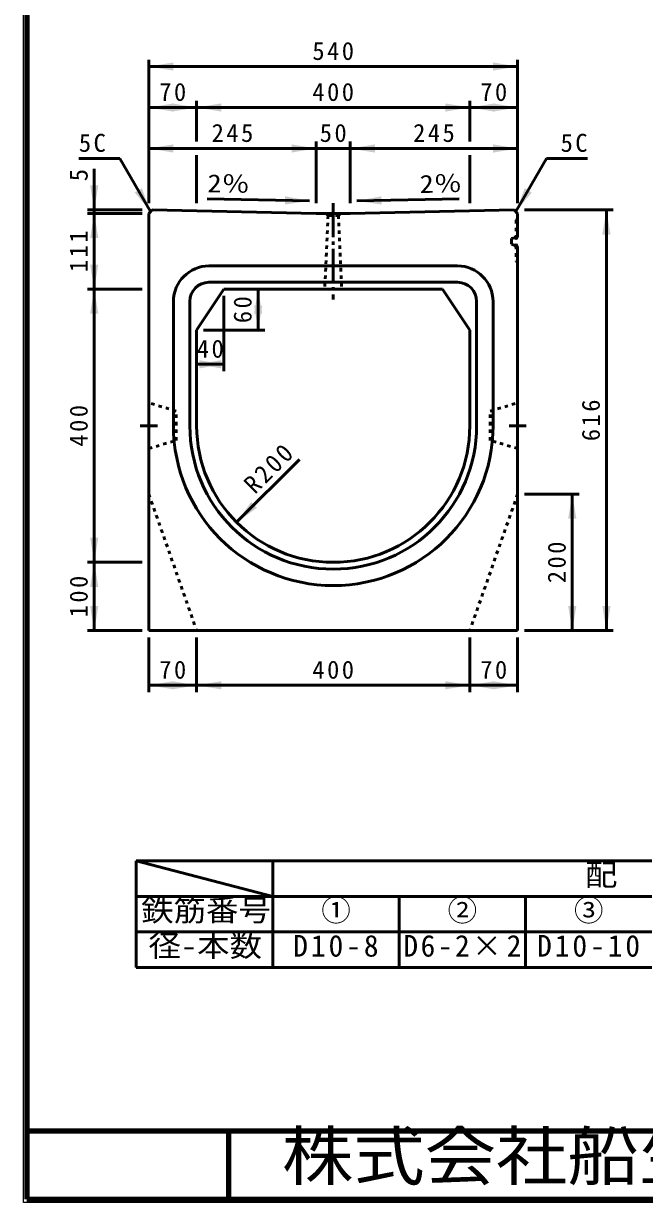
# Model space of a CAD drawing. Units: millimetres, scale not verified. Extents: x 100 to 4105, y 100 to 2870.
# Drawn here: x 100 to 1009, y 100 to 1826 of the extents above; entities that cross this region are included whole.
import ezdxf
from ezdxf.enums import TextEntityAlignment as Align

# ---------------------------------------------------------------- set-up
doc = ezdxf.new("R2010")
doc.units = ezdxf.units.MM
doc.header["$LTSCALE"] = 5
doc.header["$PDMODE"] = 32
doc.header["$PDSIZE"] = 2.5
doc.linetypes.add('USER1', pattern=[2.2, 1, -1.2])
doc.linetypes.add('USER2', pattern=[13.4, 10, -1.2, 1, -1.2])
doc.layers.add('V-nasSTD', color=7, linetype='Continuous', lineweight=50)
doc.styles.add('ＭＳ ゴシック', font='')
doc.styles.get('ＭＳ ゴシック').set_extended_font_data('MS Gothic')

msp = doc.modelspace()

# ---------------------------------------------------------------- hatches: boundary and pattern name
at = {"layer": 'V-nasSTD'}
for points in [[(319.432, 1769.283), (283.432, 1763.283), (319.432, 1757.283)], [(787.432, 1757.283), (823.432, 1763.283), (787.432, 1769.283)], [(319.432, 1709.283), (283.432, 1703.283), (319.432, 1697.283)], [(317.432, 1697.283), (353.432, 1703.283), (317.432, 1709.283)], [(389.432, 1709.283), (353.432, 1703.283), (389.432, 1697.283)], [(717.432, 1697.283), (753.432, 1703.283), (717.432, 1709.283)], [(789.432, 1709.283), (753.432, 1703.283), (789.432, 1697.283)], [(787.432, 1697.283), (823.432, 1703.283), (787.432, 1709.283)], [(319.432, 1637.283), (283.432, 1643.283), (319.432, 1649.283)], [(492.432, 1649.283), (528.432, 1643.283), (492.432, 1637.283)], [(614.432, 1649.283), (578.432, 1643.283), (614.432, 1637.283)], [(787.432, 1637.283), (823.432, 1643.283), (787.432, 1649.283)], [(197.432, 1589.283), (203.432, 1553.283), (209.432, 1589.283)], [(273.128, 1584.96), (285.932, 1550.783), (262.736, 1578.96)], [(482.951, 1573.247), (518.818, 1566.498), (482.701, 1561.249)], [(623.914, 1573.247), (588.046, 1566.498), (624.163, 1561.249)], [(833.736, 1584.96), (820.932, 1550.783), (844.128, 1578.96)], [(209.432, 1512.283), (203.432, 1548.283), (197.432, 1512.283)], [(959.432, 1517.283), (953.432, 1553.283), (947.432, 1517.283)], [(197.432, 1473.283), (203.432, 1437.283), (209.432, 1473.283)], [(209.432, 1401.283), (203.432, 1437.283), (197.432, 1401.283)], [(449.432, 1401.283), (443.432, 1437.283), (437.432, 1401.283)], [(437.432, 1413.283), (443.432, 1377.283), (449.432, 1413.283)], [(389.432, 1333.283), (353.432, 1327.283), (389.432, 1321.283)], [(357.432, 1321.283), (393.432, 1327.283), (357.432, 1333.283)], [(433.224, 1125.56), (412.011, 1095.862), (441.709, 1117.075)], [(909.432, 1101.283), (903.432, 1137.283), (897.432, 1101.283)], [(197.432, 1073.283), (203.432, 1037.283), (209.432, 1073.283)], [(209.432, 1001.283), (203.432, 1037.283), (197.432, 1001.283)], [(197.432, 973.283), (203.432, 937.283), (209.432, 973.283)], [(897.432, 973.283), (903.432, 937.283), (909.432, 973.283)], [(947.432, 973.283), (953.432, 937.283), (959.432, 973.283)], [(319.432, 863.283), (283.432, 857.283), (319.432, 851.283)], [(317.432, 851.283), (353.432, 857.283), (317.432, 863.283)], [(389.432, 863.283), (353.432, 857.283), (389.432, 851.283)], [(717.432, 851.283), (753.432, 857.283), (717.432, 863.283)], [(789.432, 863.283), (753.432, 857.283), (789.432, 851.283)], [(787.432, 851.283), (823.432, 857.283), (787.432, 863.283)]]:
    msp.add_hatch(color=256, dxfattribs=at).paths.add_polyline_path(points)

# ---------------------------------------------------------------- linework, layer by layer
at = {"layer": 'V-nasSTD', "lineweight": 100}
for p, q in [((105, 2865), (105, 105)), ((105, 205), (4100, 205)), ((400, 205), (400, 105)), ((105, 105), (4100, 105))]:
    msp.add_line(p, q, dxfattribs=at)
at = {"layer": 'V-nasSTD'}
for p, q in [((283.432, 1563.283), (283.432, 1773.283)), ((283.432, 1763.283), (823.432, 1763.283)), ((823.432, 1563.283), (823.432, 1773.283)), ((353.432, 1653.283), (353.432, 1713.283)), ((753.432, 1653.283), (753.432, 1713.283)), ((283.432, 1703.283), (353.432, 1703.283)), ((353.432, 1703.283), (753.432, 1703.283)), ((753.432, 1703.283), (823.432, 1703.283)), ((528.432, 1643.283), (283.432, 1643.283)), ((528.432, 1563.283), (528.432, 1653.283)), ((528.432, 1643.283), (578.432, 1643.283)), ((578.432, 1563.283), (578.432, 1653.283)), ((578.432, 1643.283), (823.432, 1643.283)), ((180.932, 1628.725), (240.932, 1628.725)), ((240.932, 1628.725), (285.932, 1550.783)), ((353.432, 1633.283), (353.432, 1563.283)), ((753.432, 1633.283), (753.432, 1563.283)), ((865.932, 1628.725), (820.932, 1550.783)), ((865.932, 1628.725), (925.932, 1628.725)), ((203.432, 1613.283), (203.432, 1553.283)), ((518.818, 1566.498), (368.85, 1569.623)), ((588.046, 1566.498), (738.014, 1569.623)), ((273.432, 1553.283), (193.432, 1553.283)), ((273.432, 1548.283), (193.432, 1548.283)), ((203.432, 1548.283), (203.432, 1553.283)), ((203.432, 1437.283), (203.432, 1548.283)), ((288.432, 1553.283), (283.432, 1548.283)), ((283.432, 937.283), (283.432, 1548.283)), ((528.432, 1548.283), (288.432, 1553.283)), ((528.432, 1548.283), (578.432, 1548.283)), ((578.432, 1548.283), (818.432, 1553.283)), ((818.432, 1553.283), (823.432, 1548.283)), ((823.432, 1548.283), (823.432, 1513.298)), ((833.432, 1553.283), (963.432, 1553.283)), ((953.432, 937.283), (953.432, 1553.283)), ((814.432, 1511.283), (823.432, 1513.298)), ((814.432, 1503.283), (814.432, 1511.283)), ((814.432, 1503.283), (823.432, 1499.925)), ((823.432, 937.283), (823.432, 1499.925)), ((371.432, 1471.283), (735.432, 1471.283)), ((273.432, 1437.283), (193.432, 1437.283)), ((203.432, 1037.283), (203.432, 1437.283)), ((393.432, 1437.283), (353.432, 1377.283)), ((371.432, 1447.283), (735.432, 1447.283)), ((393.432, 1437.283), (713.432, 1437.283)), ((443.432, 1377.283), (443.432, 1437.283)), ((540.932, 1437.283), (565.932, 1437.283)), ((713.432, 1437.283), (753.432, 1377.283)), ((319.432, 1387.283), (319.432, 1419.283)), ((343.432, 1387.283), (343.432, 1419.283)), ((393.432, 1427.283), (393.432, 1317.283)), ((763.432, 1419.283), (763.432, 1387.283)), ((787.432, 1419.283), (787.432, 1387.283)), ((319.432, 1237.283), (319.432, 1387.283)), ((343.432, 1237.283), (343.432, 1387.283)), ((763.432, 1387.283), (763.432, 1237.283)), ((787.432, 1387.283), (787.432, 1237.283)), ((353.432, 1377.283), (353.432, 1237.283)), ((363.432, 1377.283), (453.432, 1377.283)), ((753.432, 1377.283), (753.432, 1237.283)), ((353.432, 1327.283), (393.432, 1327.283)), ((412.011, 1095.862), (503.935, 1187.785)), ((833.432, 1137.283), (913.432, 1137.283)), ((903.432, 937.283), (903.432, 1137.283)), ((273.432, 1037.283), (193.432, 1037.283)), ((203.432, 937.283), (203.432, 1037.283)), ((273.432, 937.283), (193.432, 937.283)), ((283.432, 937.283), (823.432, 937.283)), ((833.432, 937.283), (963.432, 937.283)), ((283.432, 927.283), (283.432, 847.283)), ((353.432, 927.283), (353.432, 847.283)), ((753.432, 927.283), (753.432, 847.283)), ((823.432, 927.283), (823.432, 847.283)), ((283.432, 857.283), (353.432, 857.283)), ((353.432, 857.283), (753.432, 857.283)), ((753.432, 857.283), (823.432, 857.283)), ((265, 600), (265, 548)), ((465, 600), (265, 600)), ((265, 600), (465, 548)), ((465, 548), (465, 600)), ((650, 600), (465, 600)), ((835, 600), (650, 600)), ((1020, 600), (835, 600)), ((265, 548), (430, 548)), ((265, 548), (265, 496)), ((465, 548), (265, 548)), ((465, 548), (650, 548)), ((465, 496), (465, 548)), ((465, 548), (465, 496)), ((650, 548), (835, 548)), ((650, 496), (650, 548)), ((650, 548), (650, 496)), ((835, 548), (1020, 548)), ((835, 496), (835, 548)), ((835, 548), (835, 496)), ((265, 496), (265, 444)), ((465, 496), (265, 496)), ((465, 496), (650, 496)), ((465, 444), (465, 496)), ((465, 496), (465, 444)), ((650, 496), (835, 496)), ((650, 444), (650, 496)), ((650, 496), (650, 444)), ((835, 496), (1020, 496)), ((835, 444), (835, 496)), ((835, 496), (835, 444)), ((265, 444), (465, 444)), ((465, 444), (650, 444)), ((650, 444), (835, 444)), ((835, 444), (1020, 444))]:
    msp.add_line(p, q, dxfattribs=at)
at = {"layer": 'V-nasSTD', "linetype": 'USER2'}
for p, q in [((553.432, 1563.283), (553.432, 1422.283)), ((295.932, 1237.283), (270.932, 1237.283)), ((810.932, 1237.283), (835.932, 1237.283))]:
    msp.add_line(p, q, dxfattribs=at)
at = {"layer": 'V-nasSTD', "linetype": 'USER1'}
for p, q in [((545.932, 1545.283), (540.932, 1437.283)), ((545.932, 1545.283), (542.932, 1548.283)), ((542.932, 1548.283), (563.932, 1548.283)), ((545.932, 1545.283), (560.932, 1545.283)), ((560.932, 1545.283), (563.932, 1548.283)), ((560.932, 1545.283), (565.932, 1437.283)), ((821.132, 1538.283), (823.432, 1540.583)), ((821.132, 1538.283), (821.132, 1512.783)), ((821.132, 1500.783), (821.132, 1478.283)), ((821.132, 1478.283), (823.432, 1475.983)), ((323.432, 1258.783), (283.432, 1270.783)), ((283.432, 1270.783), (283.432, 1203.783)), ((783.432, 1258.783), (823.432, 1270.783)), ((823.432, 1270.783), (823.432, 1203.783)), ((323.432, 1215.783), (323.432, 1258.783)), ((783.432, 1215.783), (783.432, 1258.783)), ((283.432, 1203.783), (323.432, 1215.783)), ((823.432, 1203.783), (783.432, 1215.783)), ((283.432, 1137.283), (353.432, 937.283)), ((823.432, 1137.283), (753.432, 937.283))]:
    msp.add_line(p, q, dxfattribs=at)
at = {"layer": 'V-nasSTD', "lineweight": 13}
msp.add_lwpolyline([(100, 100), (100, 2870), (4105, 2870), (4105, 100)], close=True, dxfattribs=at)
at = {"layer": 'V-nasSTD'}
for centre, radius, start, end in [((371.432, 1419.283), 52, 90, 180), ((735.432, 1419.283), 52, 0, 90), ((371.432, 1419.283), 28, 90, 180), ((735.432, 1419.283), 28, 0, 90), ((553.432, 1237.283), 234, 180, 270), ((553.432, 1237.283), 210, 180, 270), ((553.432, 1237.283), 200, 180, 270), ((553.432, 1237.283), 200, 270, 0), ((553.432, 1237.283), 210, 270, 0), ((553.432, 1237.283), 234, 270, 0)]:
    msp.add_arc(centre, radius, start, end, dxfattribs=at)
for p in [(821.132, 1512.783), (821.132, 1500.783)]:
    msp.add_point(p, dxfattribs=at)

# ---------------------------------------------------------------- texts
at = {"layer": 'V-nasSTD', "style": 'ＭＳ ゴシック'}
msp.add_text('5', height=26.39, rotation=90, dxfattribs=at).set_placement((167.432, 1595.283), align=Align.TOP_LEFT)
at = {"layer": 'V-nasSTD', "style": 'ＭＳ ゴシック', "width": 1.15}
for rotation, p in [(358.807, (369.6, 1605.615)), (1.193, (679.676, 1604.415))]:
    msp.add_text('2％', height=26.39, rotation=rotation, dxfattribs=at).set_placement(p, align=Align.TOP_LEFT)
at = {"layer": 'V-nasSTD', "style": 'ＭＳ ゴシック', "width": 1.1}
for s, height, p in [('配\u3000\u3000\u3000\u3000\u3000\u3000\u3000\u3000\u3000\u3000筋', 31.67, (922.04, 595.6)), ('鉄筋番号', 31.67, (272.12, 543.6)), ('径-本数', 31.67, (282.92, 491.6)), ('株式会社船生コンクリート工業', 69.65, (478.279, 202.55))]:
    msp.add_text(s, height=height, dxfattribs=at).set_placement(p, align=Align.TOP_LEFT)
at = {"layer": 'V-nasSTD', "style": 'ＭＳ ゴシック'}
for s, p in [('①', (535.9, 543.6)), ('②', (720.9, 543.6)), ('③', (905.9, 543.6))]:
    msp.add_text(s, height=31.67, dxfattribs=at).set_placement(p, align=Align.TOP_LEFT)
at = {"layer": 'V-nasSTD', "attachment_point": 1, "style": 'ＭＳ ゴシック'}
for s, insert, char_height in [('\\T1.2;540', (522.832, 1799.283), 26.39), ('\\T1.2;70', (298.632, 1739.283), 26.39), ('\\T1.2;400', (522.832, 1739.283), 26.39), ('\\T1.2;70', (768.632, 1739.283), 26.39), ('\\T1.2;245', (375.332, 1679.283), 26.39), ('\\T1.2;50', (533.632, 1679.283), 26.39), ('\\T1.2;245', (670.332, 1679.283), 26.39), ('\\T1.2;5C', (180.932, 1664.725), 26.39), ('\\T1.2;5C', (886.332, 1664.725), 26.39), ('\\T1.2;40', (353.632, 1363.283), 26.39), ('\\T1.2;70', (298.632, 893.283), 26.39), ('\\T1.2;400', (522.832, 893.283), 26.39), ('\\T1.2;70', (768.632, 893.283), 26.39), ('\\T1.2;D10-8', (494.86, 491.6), 31.67), ('\\T1.17;D6-2×2', (656.1, 491.6), 31.67), ('\\T1.2;D10-10', (851.9, 491.6), 31.67)]:
    msp.add_mtext(s, dxfattribs=dict(at, insert=insert, char_height=char_height))
at = {"layer": 'V-nasSTD', "char_height": 26.39, "attachment_point": 1, "style": 'ＭＳ ゴシック'}
for s, insert, rotation in [('\\T1.2;111', (167.432, 1462.183), 90), ('\\T1.2;60', (407.432, 1387.483), 90), ('\\T1.2;400', (167.432, 1206.683), 90), ('\\T1.2;616', (917.432, 1214.683), 90), ('\\T1.2;R200', (419.93, 1154.693), 45), ('\\T1.2;200', (867.432, 1006.683), 90), ('\\T1.2;100', (167.432, 956.683), 90)]:
    msp.add_mtext(s, dxfattribs=dict(at, insert=insert, rotation=rotation))

doc.saveas('drawing.dxf')
